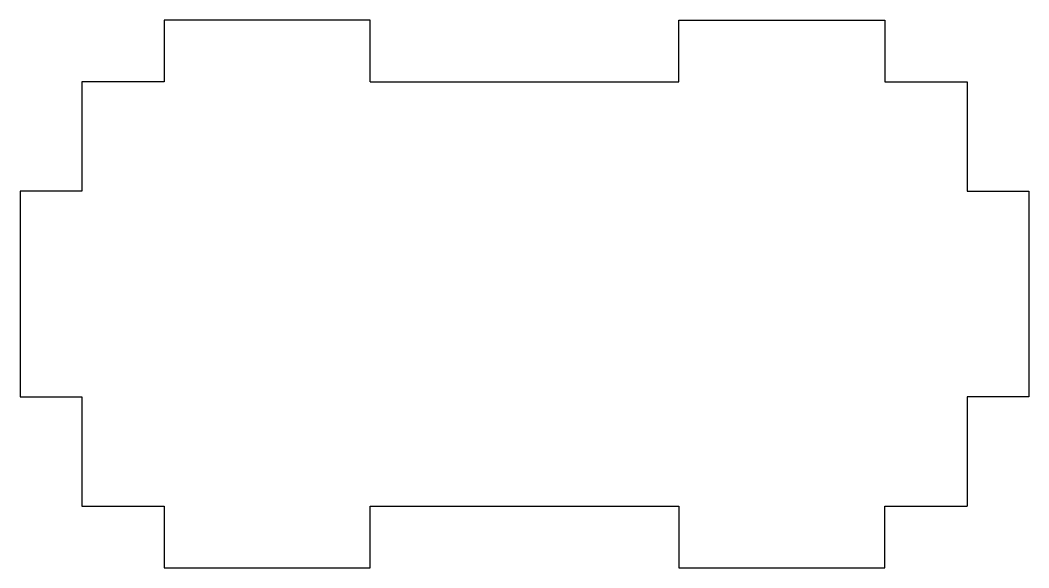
# Model space of a CAD drawing. Extents: x 3 to 52, y 3 to 29.6.
import ezdxf

# ---------------------------------------------------------------- set-up
doc = ezdxf.new("R2010")
doc.units = 0
doc.layers.get('0').update_dxf_attribs({"linetype": 'continuous'})

# ---------------------------------------------------------------- blocks, each defined once
blk = doc.blocks.new('PAD005')
at = {"color": 0}
for p, q in [((20, 29.6), (10, 29.6)), ((10, 29.6), (10, 26.6)), ((20, 26.6), (20, 29.6)), ((35, 29.6), (45, 29.6)), ((35, 26.6), (35, 29.6)), ((45, 29.6), (45, 26.6)), ((10, 26.6), (6, 26.6)), ((6, 26.6), (6, 21.3)), ((20, 26.6), (35, 26.6)), ((45, 26.6), (49, 26.6)), ((49, 26.6), (49, 21.3)), ((6, 21.3), (3, 21.3)), ((3, 21.3), (3, 11.3)), ((49, 21.3), (52, 21.3)), ((52, 21.3), (52, 11.3)), ((3, 11.3), (6, 11.3)), ((6, 11.3), (6, 6)), ((49, 11.3), (49, 6)), ((52, 11.3), (49, 11.3)), ((6, 6), (10, 6)), ((10, 6), (10, 3)), ((20, 3), (20, 6)), ((20, 6), (35, 6)), ((35, 6), (35, 3)), ((45, 3), (45, 6)), ((45, 6), (49, 6)), ((10, 3), (20, 3)), ((35, 3), (45, 3))]:
    blk.add_line(p, q, dxfattribs=at)

msp = doc.modelspace()

# ---------------------------------------------------------------- block references
at = {"color": 0}
msp.add_blockref('PAD005', (0, 0), dxfattribs=at)

doc.saveas('drawing.dxf')
